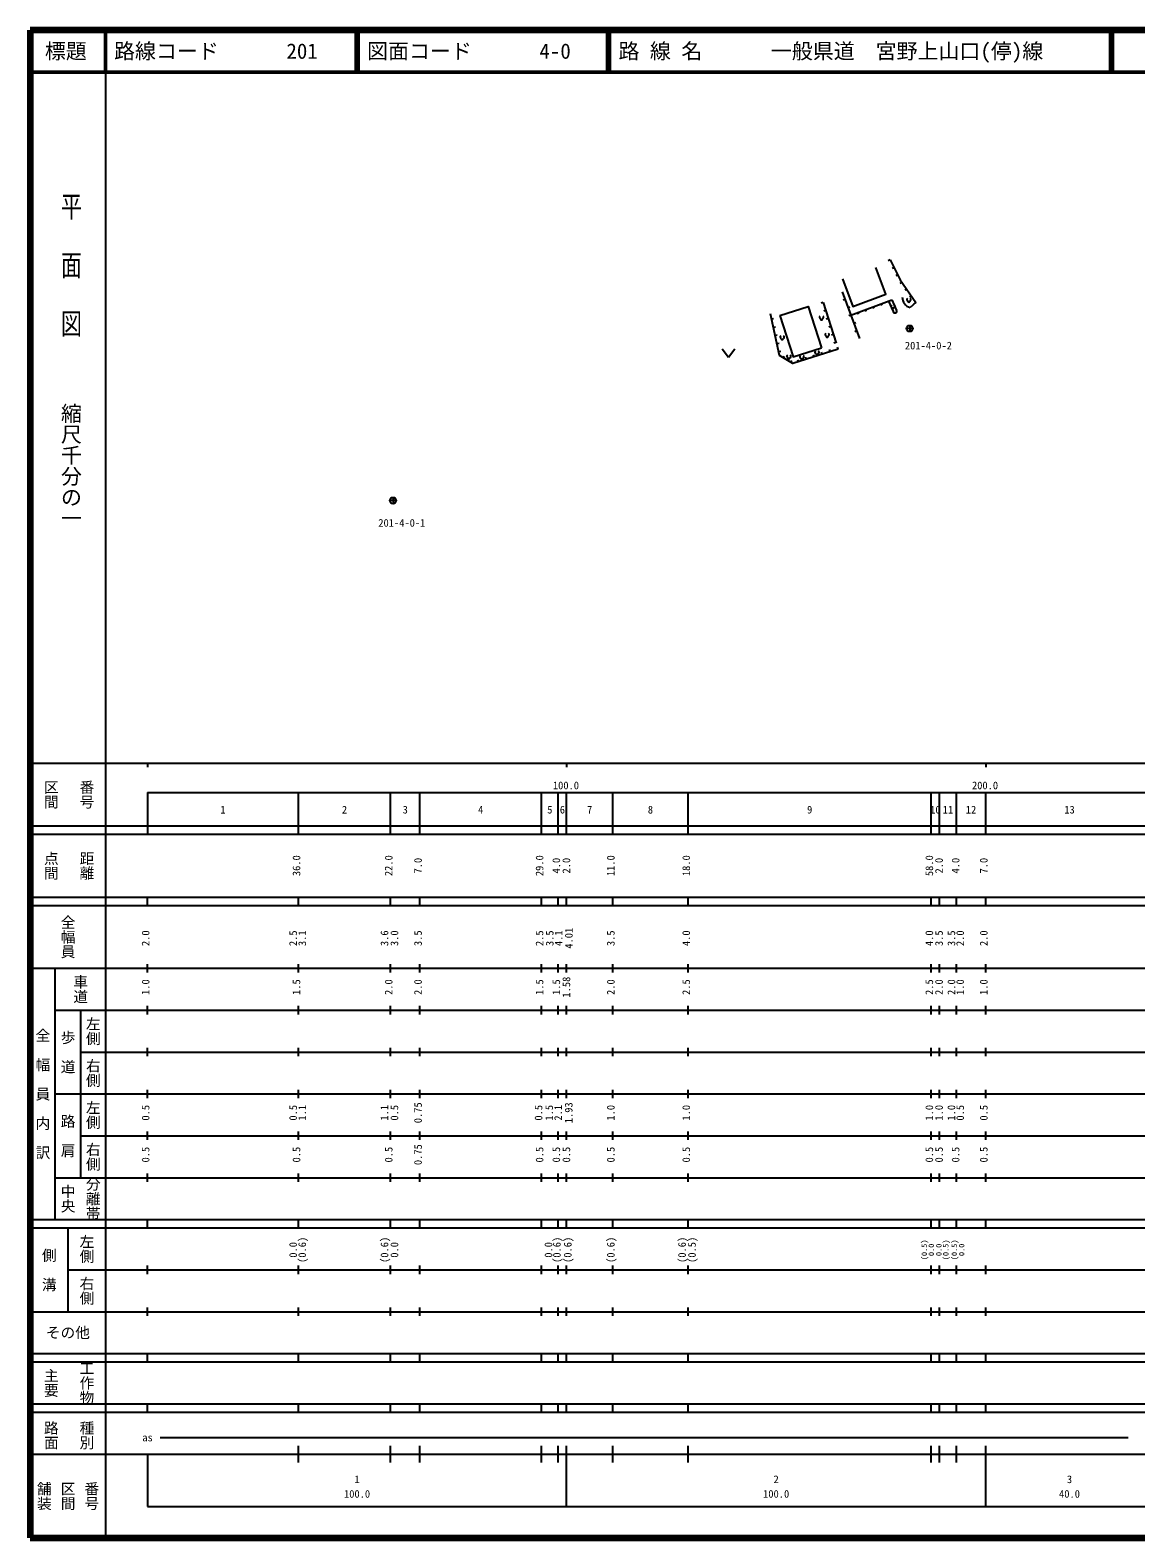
# Model space of a CAD drawing. Units: millimetres on the paper, with parts at other scales. Extents: x 40 to 680, y 20 to 380.
# Drawn here: x 40 to 303.8, y 20 to 380 of the extents above; entities that cross this region are included whole.
import ezdxf
from ezdxf.enums import TextEntityAlignment as Align

# ---------------------------------------------------------------- set-up
doc = ezdxf.new("R2010")
doc.units = ezdxf.units.MM
for name, color, linetype, lineweight in [('M-BGD', 7, 'Continuous', 25), ('M-BMK-SRVR', 3, 'Continuous', 25), ('M-TTL', 2, 'Continuous', 140), ('M-TTL-BAND', 7, 'Continuous', 25), ('M-TTL-LINE', 7, 'Continuous', 50)]:
    doc.layers.add(name, color=color, linetype=linetype, lineweight=lineweight)
doc.layers.add('M-TTL-TXT', color=7, linetype='Continuous')
doc.styles.add('@ＭＳ ゴシック', font='')
doc.styles.add('ＭＳ ゴシック', font='')
doc.styles.get('@ＭＳ ゴシック').set_extended_font_data('@MS Gothic')
doc.styles.get('ＭＳ ゴシック').set_extended_font_data('MS Gothic')

msp = doc.modelspace()

# ---------------------------------------------------------------- linework, layer by layer
at = {"layer": 'M-BGD'}
for p, q in [((245.206, 325.132), (244.758, 324.91)), ((245.206, 325.132), (247.553, 320.413)), ((246.097, 323.342), (245.649, 323.119)), ((246.988, 321.551), (246.54, 321.328)), ((247.553, 320.413), (251.295, 314.934)), ((233.728, 317.54), (237.92, 306.39)), ((247.965, 319.811), (247.552, 319.529)), ((249.092, 318.159), (248.68, 317.877)), ((229.206, 314.939), (228.73, 314.786)), ((229.206, 314.939), (232.321, 305.273)), ((234.432, 315.668), (233.964, 315.492)), ((235.136, 313.796), (235.604, 313.972)), ((235.832, 311.944), (245.595, 315.615)), ((244.78, 315.309), (245.903, 312.813)), ((245.595, 315.615), (246.75, 313.046)), ((250.22, 316.508), (249.807, 316.226)), ((251.295, 314.934), (249.945, 313.749)), ((251.295, 314.934), (250.882, 314.652)), ((216.902, 311.042), (217.39, 311.15)), ((229.82, 313.035), (229.344, 312.882)), ((230.433, 311.132), (229.957, 310.978)), ((235.84, 311.924), (235.372, 311.748)), ((236.543, 310.052), (237.011, 310.228)), ((217.335, 309.089), (217.823, 309.198)), ((217.768, 307.137), (218.256, 307.245)), ((231.046, 309.228), (230.571, 309.075)), ((231.66, 307.324), (231.184, 307.171)), ((237.247, 308.18), (236.779, 308.004)), ((205.145, 303.928), (206.645, 301.928)), ((206.645, 301.928), (208.145, 303.928)), ((218.201, 305.184), (218.689, 305.293)), ((218.634, 303.232), (219.122, 303.34)), ((227.103, 302.016), (226.95, 302.492)), ((229.007, 302.629), (228.854, 303.105)), ((230.911, 303.243), (230.757, 303.719)), ((232.273, 305.421), (231.797, 305.267)), ((232.814, 303.856), (232.661, 304.332)), ((219.753, 301.769), (220.015, 302.195)), ((221.458, 300.723), (221.72, 301.149)), ((223.296, 300.789), (223.143, 301.265)), ((225.2, 301.403), (225.046, 301.879))]:
    msp.add_line(p, q, dxfattribs=at)
for points in [[(233.795, 320.656), (236.284, 314.037), (244.147, 316.994), (241.761, 323.337)], [(218.844, 311.864), (225.602, 314.041), (228.793, 304.137)], [(232.814, 303.856), (222.02, 300.378), (218.833, 302.333), (216.625, 312.291)], [(218.844, 311.864), (222.036, 301.959), (228.793, 304.137)]]:
    msp.add_lwpolyline(points, dxfattribs=at)
for centre, radius, start, end in [((239.35, 313.327), 0.256, 213.28664, 7.92588), ((241.222, 314.031), 0.256, 213.28664, 7.92588), ((243.094, 314.735), 0.256, 213.28664, 7.92588), ((245.676, 314.126), 0.299, 113.44836, 257.2818), ((245.877, 313.817), 0.267, 176.52859, 3.47141), ((246.078, 314.126), 0.299, 282.7182, 66.55164), ((250.795, 316.314), 2.702, 181.49392, 251.65214), ((249.453, 315.642), 0.299, 113.44836, 257.2818), ((249.654, 315.334), 0.267, 176.52859, 3.47141), ((249.854, 315.642), 0.299, 282.7182, 66.55164), ((228.629, 311.389), 0.299, 113.44836, 257.2818), ((228.829, 311.081), 0.267, 176.52859, 3.47141), ((229.03, 311.389), 0.299, 282.7182, 66.55164), ((237.478, 312.624), 0.256, 213.28664, 7.92588), ((246.33, 312.916), 0.44, 193.62932, 17.15689), ((219.251, 306.706), 0.299, 113.44836, 257.2818), ((219.451, 306.398), 0.267, 176.52859, 3.47141), ((219.652, 306.706), 0.299, 282.7182, 66.55164), ((229.968, 307.261), 0.299, 113.44836, 257.2818), ((230.169, 306.953), 0.267, 176.52859, 3.47141), ((230.37, 307.261), 0.299, 282.7182, 66.55164), ((227.53, 303.109), 0.299, 113.44836, 257.2818), ((227.731, 302.801), 0.267, 176.52859, 3.47141), ((227.932, 303.109), 0.299, 282.7182, 66.55164), ((220.844, 302.12), 0.299, 113.44836, 257.2818), ((221.044, 301.811), 0.267, 176.52859, 3.47141), ((221.245, 302.12), 0.299, 282.7182, 66.55164), ((223.933, 301.975), 0.299, 113.44836, 257.2818), ((224.134, 301.667), 0.267, 176.52859, 3.47141), ((224.335, 301.975), 0.299, 282.7182, 66.55164)]:
    msp.add_arc(centre, radius, start, end, dxfattribs=at)
at = {"layer": 'M-BMK-SRVR'}
for p, q in [((250.61, 308.759), (249.11, 308.759)), ((249.86, 309.509), (249.86, 308.009)), ((127.326, 267.686), (125.826, 267.686)), ((126.576, 268.436), (126.576, 266.936))]:
    msp.add_line(p, q, dxfattribs=at)
for centre in [(249.86, 308.759), (126.576, 267.686)]:
    msp.add_circle(centre, 0.75, dxfattribs=at)
at = {"layer": 'M-TTL'}
for p, q in [((40, 380), (40, 20)), ((680, 380), (40, 380)), ((40, 20), (680, 20))]:
    msp.add_line(p, q, dxfattribs=at)
at = {"layer": 'M-TTL-BAND'}
for p, q in [((58, 370), (58, 20)), ((40, 205), (579, 205)), ((68, 205), (68, 204)), ((168, 205), (168, 204)), ((268, 205), (268, 204)), ((68, 198), (579, 198)), ((68, 198), (68, 188)), ((104, 188), (104, 198)), ((126, 188), (126, 198)), ((133, 188), (133, 198)), ((162, 188), (162, 198)), ((166, 188), (166, 198)), ((168, 188), (168, 198)), ((179, 188), (179, 198)), ((197, 188), (197, 198)), ((255, 188), (255, 198)), ((257, 188), (257, 198)), ((261, 188), (261, 198)), ((268, 188), (268, 198)), ((40, 190), (579, 190)), ((40, 188), (579, 188)), ((40, 173), (579, 173)), ((68, 171), (68, 173)), ((104, 171), (104, 173)), ((126, 171), (126, 173)), ((133, 171), (133, 173)), ((162, 171), (162, 173)), ((166, 171), (166, 173)), ((168, 171), (168, 173)), ((179, 171), (179, 173)), ((197, 171), (197, 173)), ((255, 171), (255, 173)), ((257, 171), (257, 173)), ((261, 171), (261, 173)), ((268, 171), (268, 173)), ((40, 171), (579, 171)), ((40, 156), (579, 156)), ((46, 96), (46, 156)), ((68, 155), (68, 157)), ((104, 155), (104, 157)), ((126, 155), (126, 157)), ((133, 155), (133, 157)), ((162, 155), (162, 157)), ((166, 155), (166, 157)), ((168, 155), (168, 157)), ((179, 155), (179, 157)), ((197, 155), (197, 157)), ((255, 155), (255, 157)), ((257, 155), (257, 157)), ((261, 155), (261, 157)), ((268, 155), (268, 157)), ((46, 146), (579, 146)), ((52, 146), (52, 106)), ((68, 145), (68, 147)), ((104, 145), (104, 147)), ((126, 145), (126, 147)), ((133, 145), (133, 147)), ((162, 145), (162, 147)), ((166, 145), (166, 147)), ((168, 145), (168, 147)), ((179, 145), (179, 147)), ((197, 145), (197, 147)), ((255, 145), (255, 147)), ((257, 145), (257, 147)), ((261, 145), (261, 147)), ((268, 145), (268, 147)), ((68, 135), (68, 137)), ((104, 135), (104, 137)), ((126, 135), (126, 137)), ((133, 135), (133, 137)), ((162, 135), (162, 137)), ((166, 135), (166, 137)), ((168, 135), (168, 137)), ((179, 135), (179, 137)), ((197, 135), (197, 137)), ((255, 135), (255, 137)), ((257, 135), (257, 137)), ((261, 135), (261, 137)), ((268, 135), (268, 137)), ((52, 136), (579, 136)), ((46, 126), (579, 126)), ((68, 125), (68, 127)), ((104, 125), (104, 127)), ((126, 125), (126, 127)), ((133, 125), (133, 127)), ((162, 125), (162, 127)), ((166, 125), (166, 127)), ((168, 125), (168, 127)), ((179, 125), (179, 127)), ((197, 125), (197, 127)), ((255, 125), (255, 127)), ((257, 125), (257, 127)), ((261, 125), (261, 127)), ((268, 125), (268, 127)), ((52, 116), (579, 116)), ((68, 115), (68, 117)), ((104, 115), (104, 117)), ((126, 115), (126, 117)), ((133, 115), (133, 117)), ((162, 115), (162, 117)), ((166, 115), (166, 117)), ((168, 115), (168, 117)), ((179, 115), (179, 117)), ((197, 115), (197, 117)), ((255, 115), (255, 117)), ((257, 115), (257, 117)), ((261, 115), (261, 117)), ((268, 115), (268, 117)), ((46, 106), (579, 106)), ((68, 105), (68, 107)), ((104, 105), (104, 107)), ((126, 105), (126, 107)), ((133, 105), (133, 107)), ((162, 105), (162, 107)), ((166, 105), (166, 107)), ((168, 105), (168, 107)), ((179, 105), (179, 107)), ((197, 105), (197, 107)), ((255, 105), (255, 107)), ((257, 105), (257, 107)), ((261, 105), (261, 107)), ((268, 105), (268, 107)), ((40, 96), (579, 96)), ((40, 94), (579, 94)), ((49, 94), (49, 74)), ((68, 94), (68, 96)), ((104, 94), (104, 96)), ((126, 94), (126, 96)), ((133, 94), (133, 96)), ((162, 94), (162, 96)), ((166, 94), (166, 96)), ((168, 94), (168, 96)), ((179, 94), (179, 96)), ((197, 94), (197, 96)), ((255, 94), (255, 96)), ((257, 94), (257, 96)), ((261, 94), (261, 96)), ((268, 94), (268, 96)), ((49, 84), (579, 84)), ((68, 83), (68, 85)), ((104, 83), (104, 85)), ((126, 83), (126, 85)), ((133, 83), (133, 85)), ((162, 83), (162, 85)), ((166, 83), (166, 85)), ((168, 83), (168, 85)), ((179, 83), (179, 85)), ((197, 83), (197, 85)), ((255, 83), (255, 85)), ((257, 83), (257, 85)), ((261, 83), (261, 85)), ((268, 83), (268, 85)), ((40, 74), (579, 74)), ((68, 73), (68, 75)), ((104, 73), (104, 75)), ((126, 73), (126, 75)), ((133, 73), (133, 75)), ((162, 73), (162, 75)), ((166, 73), (166, 75)), ((168, 73), (168, 75)), ((179, 73), (179, 75)), ((197, 73), (197, 75)), ((255, 73), (255, 75)), ((257, 73), (257, 75)), ((261, 73), (261, 75)), ((268, 73), (268, 75)), ((40, 64), (579, 64)), ((40, 62), (579, 62)), ((68, 62), (68, 64)), ((104, 62), (104, 64)), ((126, 62), (126, 64)), ((133, 62), (133, 64)), ((162, 62), (162, 64)), ((166, 62), (166, 64)), ((168, 62), (168, 64)), ((179, 62), (179, 64)), ((197, 62), (197, 64)), ((255, 62), (255, 64)), ((257, 62), (257, 64)), ((261, 62), (261, 64)), ((268, 62), (268, 64)), ((40, 52), (579, 52)), ((68, 50), (68, 52)), ((104, 50), (104, 52)), ((126, 50), (126, 52)), ((133, 50), (133, 52)), ((162, 50), (162, 52)), ((166, 50), (166, 52)), ((168, 50), (168, 52)), ((179, 50), (179, 52)), ((197, 50), (197, 52)), ((255, 50), (255, 52)), ((257, 50), (257, 52)), ((261, 50), (261, 52)), ((268, 50), (268, 52)), ((40, 50), (579, 50)), ((71, 44), (302, 44)), ((40, 40), (579, 40)), ((68, 40), (68, 27.5)), ((104, 38), (104, 42)), ((126, 38), (126, 42)), ((133, 38), (133, 42)), ((162, 38), (162, 42)), ((166, 38), (166, 42)), ((168, 27.5), (168, 42)), ((179, 38), (179, 42)), ((197, 38), (197, 42)), ((255, 38), (255, 42)), ((257, 38), (257, 42)), ((261, 38), (261, 42)), ((268, 27.5), (268, 42)), ((68, 27.5), (579, 27.5))]:
    msp.add_line(p, q, dxfattribs=at)
at = {"layer": 'M-TTL-LINE'}
for p, q in [((58, 380), (58, 370)), ((117.75, 380), (117.75, 370)), ((118.25, 380), (118.25, 370)), ((177.75, 380), (177.75, 370)), ((178.25, 380), (178.25, 370)), ((297.75, 380), (297.75, 370)), ((298.25, 380), (298.25, 370)), ((40, 370), (680, 370))]:
    msp.add_line(p, q, dxfattribs=at)

# ---------------------------------------------------------------- texts
at = {"layer": 'M-BMK-SRVR', "style": 'ＭＳ ゴシック'}
for s, p in [('201-4-0-2', (248.716, 303.22)), ('201-4-0-1', (123.068, 260.89))]:
    msp.add_text(s, height=1.833, dxfattribs=at).set_placement(p, align=Align.BOTTOM_LEFT)
at = {"layer": 'M-TTL-BAND', "style": '@ＭＳ ゴシック', "width": 1.4}
msp.add_text('平  面  図', height=3.666, rotation=270, dxfattribs=at).set_placement((49.777, 306.475), align=Align.MIDDLE_RIGHT)
at = {"layer": 'M-TTL-BAND', "style": '@ＭＳ ゴシック'}
msp.add_text('縮尺千分の一', height=3.666, rotation=270, dxfattribs=at).set_placement((49.777, 261.03), align=Align.MIDDLE_RIGHT)
for s, p in [('区間', (45, 197.5)), ('番号', (53.5, 197.5)), ('点間', (45, 180.5)), ('距離', (53.5, 180.5)), ('全幅員', (49, 163.5)), ('車道', (52, 151)), ('左側', (55, 141)), ('全\u3000幅\u3000員\u3000内\u3000訳', (43, 126)), ('歩\u3000道', (49, 136)), ('右側', (55, 131)), ('左側', (55, 121)), ('路\u3000肩', (49, 116)), ('右側', (55, 111)), ('分離帯', (55, 101)), ('中央', (49, 101)), ('左側', (53.5, 89)), ('側\u3000溝', (44.5, 84)), ('右側', (53.5, 79)), ('工作物', (53.5, 57)), ('主要', (45, 57)), ('路面', (45, 44.5)), ('種別', (53.5, 44.5)), ('舗装', (43.333, 30)), ('区間', (49, 30)), ('番号', (54.667, 30))]:
    msp.add_text(s, height=2.566, rotation=270, dxfattribs=at).set_placement(p, align=Align.MIDDLE_CENTER)
at = {"layer": 'M-TTL-BAND', "style": 'ＭＳ ゴシック'}
for s, p in [('100.0', (167.844, 198.195)), ('200.0', (267.844, 198.195)), ('1', (86, 192.405)), ('2', (115, 192.405)), ('3', (129.5, 192.405)), ('4', (147.5, 192.405)), ('5', (164, 192.405)), ('6', (167, 192.405)), ('7', (173.5, 192.405)), ('8', (188, 192.405)), ('9', (226, 192.405)), ('10', (256, 192.405)), ('11', (259, 192.405)), ('12', (264.5, 192.405)), ('13', (288, 192.405)), ('as', (68, 42.5)), ('1', (118, 32.523)), ('2', (218, 32.523)), ('3', (288, 32.523)), ('100.0', (118, 29.033)), ('100.0', (218, 29.033)), ('40.0', (288, 29.033))]:
    msp.add_text(s, height=1.833, dxfattribs=at).set_placement(p, align=Align.BOTTOM_CENTER)
for s, p in [('36.0', (105, 180.5)), ('22.0', (127, 180.5)), ('7.0', (134, 180.5)), ('29.0', (163, 180.5)), ('4.0', (167, 180.5)), ('2.0', (169.401, 180.5)), ('11.0', (180, 180.5)), ('18.0', (198, 180.5)), ('58.0', (256, 180.5)), ('2.0', (258.321, 180.5)), ('4.0', (262.279, 180.5)), ('7.0', (269, 180.5)), ('2.0', (69, 163.174)), ('2.5', (104.204, 163.174)), ('3.1', (106.37, 163.174)), ('3.6', (126, 163.174)), ('3.0', (128.37, 163.174)), ('3.5', (134, 163.174)), ('2.5', (163, 163.174)), ('3.5', (165.428, 163.174)), ('4.1', (167.563, 163.174)), ('4.01', (169.991, 163.174)), ('3.5', (180, 163.174)), ('4.0', (198, 163.174)), ('4.0', (256, 163.174)), ('3.5', (258.321, 163.174)), ('3.5', (261.279, 163.174)), ('2.0', (263.37, 163.174)), ('2.0', (269, 163.174)), ('1.0', (69, 151.5)), ('1.5', (105, 151.5)), ('2.0', (127, 151.5)), ('2.0', (134, 151.5)), ('1.5', (163, 151.5)), ('1.5', (167, 151.5)), ('1.58', (169.401, 151.5)), ('2.0', (180, 151.5)), ('2.5', (198, 151.5)), ('2.5', (256, 151.5)), ('2.0', (258.321, 151.5)), ('2.0', (261.279, 151.5)), ('1.0', (263.37, 151.5)), ('1.0', (269, 151.5)), ('0.5', (69, 121.5)), ('0.5', (104.204, 121.5)), ('1.1', (106.37, 121.5)), ('1.1', (126, 121.5)), ('0.5', (128.37, 121.5)), ('0.75', (134, 121.5)), ('0.5', (162.752, 121.5)), ('1.5', (165.303, 121.5)), ('2.1', (167.438, 121.5)), ('1.93', (169.959, 121.5)), ('1.0', (180, 121.5)), ('1.0', (198, 121.5)), ('1.0', (256, 121.5)), ('1.0', (258.321, 121.5)), ('1.0', (261.279, 121.5)), ('0.5', (263.37, 121.5)), ('0.5', (269, 121.5)), ('0.5', (69, 111.5)), ('0.5', (105, 111.5)), ('0.5', (127, 111.5)), ('0.75', (134, 111.5)), ('0.5', (163, 111.5)), ('0.5', (167, 111.5)), ('0.5', (169.401, 111.5)), ('0.5', (180, 111.5)), ('0.5', (198, 111.5)), ('0.5', (256, 111.5)), ('0.5', (258.321, 111.5)), ('0.5', (262.279, 111.5)), ('0.5', (269, 111.5)), ('0.0', (104.204, 88.764)), ('(0.6)', (106.37, 88.764)), ('(0.6)', (126, 88.764)), ('0.0', (128.37, 88.764)), ('0.0', (165.128, 88.764)), ('(0.6)', (167.138, 88.764)), ('(0.6)', (169.732, 88.764)), ('(0.6)', (180, 88.764)), ('(0.6)', (197, 88.764)), ('(0.5)', (199.37, 88.764))]:
    msp.add_text(s, height=1.833, rotation=90, dxfattribs=at).set_placement(p, align=Align.BOTTOM_CENTER)
at = {"layer": 'M-TTL-BAND', "style": 'ＭＳ ゴシック', "width": 1.1}
for s, p in [('(0.5)', (254.385, 88.764)), ('0.0', (256.062, 88.764)), ('0.0', (257.856, 88.764)), ('(0.5)', (259.512, 88.764)), ('(0.5)', (261.561, 88.764)), ('0.0', (263.305, 88.764))]:
    msp.add_text(s, height=1.32, rotation=90, dxfattribs=at).set_placement(p, align=Align.BOTTOM_CENTER)
at = {"layer": 'M-TTL-BAND', "style": 'ＭＳ ゴシック'}
msp.add_text('その他', height=2.566, dxfattribs=at).set_placement((49, 69), align=Align.MIDDLE_CENTER)
at = {"layer": 'M-TTL-TXT', "style": 'ＭＳ ゴシック'}
msp.add_text('標題', height=3.666, dxfattribs=at).set_placement((48.5, 375), align=Align.MIDDLE_CENTER)
for s, p in [('路線コード', (60, 375)), ('201', (101.142, 375)), ('図面コード', (120.38, 375)), ('4-0', (161.521, 375)), ('路 線 名', (180.38, 375)), ('一般県道\u3000宮野上山口(停)線', (216.734, 375))]:
    msp.add_text(s, height=3.666, dxfattribs=at).set_placement(p, align=Align.MIDDLE_LEFT)

doc.saveas('drawing.dxf')
